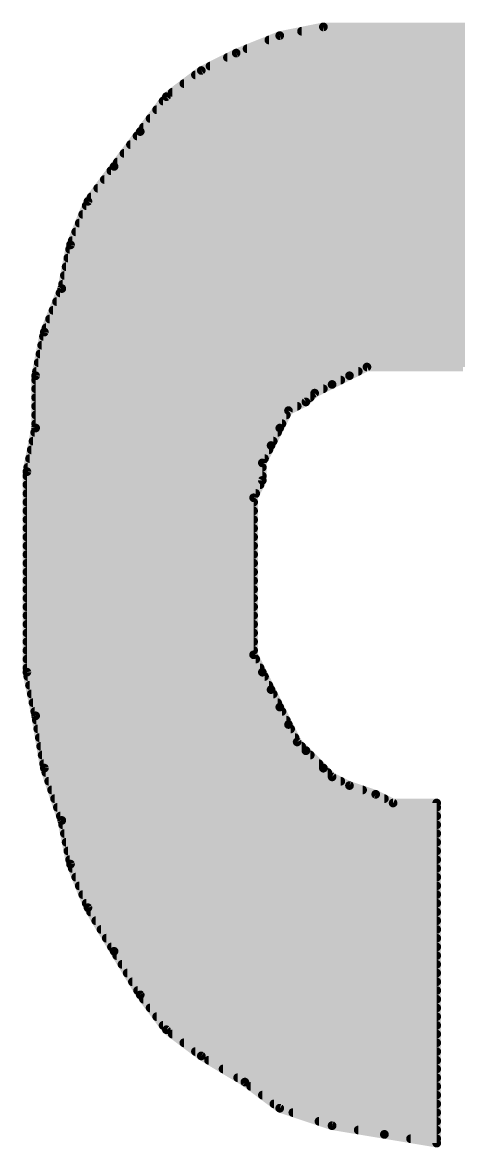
# Model space of a CAD drawing. Extents: x -30 to 77, y -16 to 37.
# Drawn here: x 3.193 to 3.693, y 14.29 to 15.58 of the extents above; entities that cross this region are included whole.
import ezdxf

# ---------------------------------------------------------------- set-up
doc = ezdxf.new("R2010")
doc.units = 0
doc.layers.add('21', color=41, linetype='CONTINUOUS')

msp = doc.modelspace()

# ---------------------------------------------------------------- linework, layer by layer
at = {"layer": '21', "const_width": 0.01}
for points in [[(3.488, 15.565), (3.538, 15.575)], [(3.513, 15.57), (4.648, 15.57)], [(3.538, 15.575), (4.408, 15.575)], [(3.438, 15.545), (3.488, 15.565)], [(3.4755, 15.56), (4.648, 15.56)], [(3.398, 15.525), (3.438, 15.545)], [(3.4505, 15.55), (4.648, 15.55)], [(3.408, 15.53), (4.648, 15.53)], [(3.428, 15.54), (4.648, 15.54)], [(3.358, 15.495), (3.398, 15.525)], [(3.3913, 15.52), (4.648, 15.52)], [(3.378, 15.51), (4.648, 15.51)], [(3.328, 15.455), (3.358, 15.495)], [(3.3542, 15.49), (4.648, 15.49)], [(3.3647, 15.5), (4.648, 15.5)], [(3.3468, 15.48), (4.648, 15.48)], [(3.3393, 15.47), (4.648, 15.47)], [(3.298, 15.415), (3.328, 15.455)], [(3.3317, 15.46), (4.648, 15.46)], [(3.3168, 15.44), (4.648, 15.44)], [(3.3243, 15.45), (4.648, 15.45)], [(3.3093, 15.43), (4.648, 15.43)], [(3.268, 15.375), (3.298, 15.415)], [(3.3018, 15.42), (4.648, 15.42)], [(3.2868, 15.4), (4.648, 15.4)], [(3.2943, 15.41), (4.648, 15.41)], [(3.2793, 15.39), (4.648, 15.39)], [(3.248, 15.325), (3.268, 15.375)], [(3.2717, 15.38), (4.648, 15.38)], [(3.262, 15.36), (4.648, 15.36)], [(3.266, 15.37), (4.648, 15.37)], [(3.258, 15.35), (4.648, 15.35)], [(3.254, 15.34), (4.648, 15.34)], [(3.238, 15.275), (3.248, 15.325)], [(3.25, 15.33), (4.648, 15.33)], [(3.245, 15.31), (4.648, 15.31)], [(3.247, 15.32), (4.648, 15.32)], [(3.243, 15.3), (4.648, 15.3)], [(3.241, 15.29), (4.648, 15.29)], [(3.218, 15.225), (3.238, 15.275)], [(3.236, 15.27), (4.648, 15.27)], [(3.239, 15.28), (4.648, 15.28)], [(3.232, 15.26), (4.648, 15.26)], [(3.228, 15.25), (4.648, 15.25)], [(3.224, 15.24), (4.648, 15.24)], [(3.208, 15.175), (3.218, 15.225)], [(3.217, 15.22), (4.613, 15.22)], [(3.22, 15.23), (4.633, 15.23)], [(3.215, 15.21), (4.573, 15.21)], [(3.213, 15.2), (4.5155, 15.2)], [(3.209, 15.18), (3.578, 15.18)], [(3.211, 15.19), (4.5305, 15.19)], [(3.588, 15.185), (3.568, 15.175)], [(3.698, 15.185), (3.588, 15.185)], [(3.208, 15.115), (3.208, 15.175)], [(3.208, 15.17), (3.558, 15.17)], [(3.568, 15.175), (3.548, 15.165)], [(3.208, 15.16), (3.538, 15.16)], [(3.528, 15.155), (3.518, 15.145)], [(3.548, 15.165), (3.528, 15.155)], [(3.208, 15.15), (3.523, 15.15)], [(3.518, 15.145), (3.498, 15.135)], [(3.208, 15.14), (3.508, 15.14)], [(3.208, 15.13), (3.4955, 15.13)], [(3.498, 15.135), (3.488, 15.115)], [(3.198, 15.065), (3.208, 15.115)], [(3.208, 15.12), (3.4905, 15.12)], [(3.488, 15.115), (3.478, 15.095)], [(3.207, 15.11), (3.4855, 15.11)], [(3.203, 15.09), (3.4755, 15.09)], [(3.205, 15.1), (3.4805, 15.1)], [(3.478, 15.095), (3.468, 15.075)], [(3.201, 15.08), (3.4705, 15.08)], [(3.198, 14.835), (3.198, 15.065)], [(3.199, 15.07), (3.468, 15.07)], [(3.468, 15.075), (3.468, 15.055)], [(3.198, 15.06), (3.468, 15.06)], [(3.468, 15.055), (3.458, 15.035)], [(3.198, 15.05), (3.4655, 15.05)], [(3.198, 15.04), (3.4605, 15.04)], [(3.198, 15.03), (3.458, 15.03)], [(3.458, 15.035), (3.458, 14.855)], [(3.198, 15.02), (3.458, 15.02)], [(3.198, 15.01), (3.458, 15.01)], [(3.198, 15), (3.458, 15)], [(3.198, 14.99), (3.458, 14.99)], [(3.198, 14.98), (3.458, 14.98)], [(3.198, 14.97), (3.458, 14.97)], [(3.198, 14.96), (3.458, 14.96)], [(3.198, 14.95), (3.458, 14.95)], [(3.198, 14.94), (3.458, 14.94)], [(3.198, 14.93), (3.458, 14.93)], [(3.198, 14.92), (3.458, 14.92)], [(3.198, 14.91), (3.458, 14.91)], [(3.198, 14.9), (3.458, 14.9)], [(3.198, 14.89), (3.458, 14.89)], [(3.198, 14.88), (3.458, 14.88)], [(3.198, 14.87), (3.458, 14.87)], [(3.198, 14.86), (3.458, 14.86)], [(3.198, 14.85), (3.4605, 14.85)], [(3.458, 14.855), (3.468, 14.835)], [(3.198, 14.84), (3.4655, 14.84)], [(3.208, 14.785), (3.198, 14.835)], [(3.468, 14.835), (3.478, 14.815)], [(3.199, 14.83), (3.4705, 14.83)], [(3.201, 14.82), (3.4755, 14.82)], [(3.203, 14.81), (3.4805, 14.81)], [(3.478, 14.815), (3.488, 14.795)], [(3.205, 14.8), (3.4855, 14.8)], [(3.488, 14.795), (3.498, 14.775)], [(3.207, 14.79), (3.4905, 14.79)], [(3.218, 14.725), (3.208, 14.785)], [(3.2088, 14.78), (3.4955, 14.78)], [(3.2105, 14.77), (3.5005, 14.77)], [(3.498, 14.775), (3.508, 14.755)], [(3.2122, 14.76), (3.5055, 14.76)], [(3.508, 14.755), (3.518, 14.745)], [(3.2138, 14.75), (3.513, 14.75)], [(3.518, 14.745), (3.538, 14.725)], [(3.2155, 14.74), (3.523, 14.74)], [(3.2172, 14.73), (3.533, 14.73)], [(3.238, 14.665), (3.218, 14.725)], [(3.2197, 14.72), (3.543, 14.72)], [(3.538, 14.725), (3.548, 14.715)], [(3.548, 14.715), (3.568, 14.705)], [(3.223, 14.71), (3.558, 14.71)], [(3.568, 14.705), (3.598, 14.695)], [(3.2263, 14.7), (3.583, 14.7)], [(3.2297, 14.69), (3.608, 14.69)], [(3.598, 14.695), (3.618, 14.685)], [(3.233, 14.68), (3.668, 14.68)], [(3.618, 14.685), (3.668, 14.685)], [(3.668, 14.685), (3.668, 14.295)], [(3.2363, 14.67), (3.668, 14.67)], [(3.248, 14.615), (3.238, 14.665)], [(3.239, 14.66), (3.668, 14.66)], [(3.241, 14.65), (3.668, 14.65)], [(3.243, 14.64), (3.668, 14.64)], [(3.245, 14.63), (3.668, 14.63)], [(3.247, 14.62), (3.668, 14.62)], [(3.268, 14.565), (3.248, 14.615)], [(3.25, 14.61), (3.668, 14.61)], [(3.254, 14.6), (3.668, 14.6)], [(3.258, 14.59), (3.668, 14.59)], [(3.262, 14.58), (3.668, 14.58)], [(3.266, 14.57), (3.668, 14.57)], [(3.298, 14.515), (3.268, 14.565)], [(3.271, 14.56), (3.668, 14.56)], [(3.277, 14.55), (3.668, 14.55)], [(3.283, 14.54), (3.668, 14.54)], [(3.289, 14.53), (3.668, 14.53)], [(3.295, 14.52), (3.668, 14.52)], [(3.328, 14.465), (3.298, 14.515)], [(3.301, 14.51), (3.668, 14.51)], [(3.307, 14.5), (3.668, 14.5)], [(3.313, 14.49), (3.668, 14.49)], [(3.319, 14.48), (3.668, 14.48)], [(3.325, 14.47), (3.668, 14.47)], [(3.358, 14.425), (3.328, 14.465)], [(3.3317, 14.46), (3.668, 14.46)], [(3.3393, 14.45), (3.668, 14.45)], [(3.3468, 14.44), (3.668, 14.44)], [(3.3542, 14.43), (3.668, 14.43)], [(3.398, 14.395), (3.358, 14.425)], [(3.3647, 14.42), (3.668, 14.42)], [(3.378, 14.41), (3.668, 14.41)], [(3.3913, 14.4), (3.668, 14.4)], [(3.448, 14.365), (3.398, 14.395)], [(3.4063, 14.39), (3.668, 14.39)], [(3.423, 14.38), (3.668, 14.38)], [(3.4397, 14.37), (3.668, 14.37)], [(3.488, 14.335), (3.448, 14.365)], [(3.4547, 14.36), (3.668, 14.36)], [(3.468, 14.35), (3.668, 14.35)], [(3.4813, 14.34), (3.668, 14.34)], [(3.548, 14.315), (3.488, 14.335)], [(3.503, 14.33), (3.668, 14.33)], [(3.533, 14.32), (3.668, 14.32)], [(3.608, 14.305), (3.548, 14.315)], [(3.578, 14.31), (3.668, 14.31)], [(3.668, 14.295), (3.608, 14.305)], [(3.638, 14.3), (3.668, 14.3)]]:
    msp.add_lwpolyline(points, dxfattribs=at)
at = {"layer": '21', "const_width": 0.005}
for points in [[(3.513, 15.5725, 1), (3.513, 15.5675)], [(3.538, 15.5775, 1), (3.538, 15.5725)], [(3.5385, 15.5725, 1), (3.5375, 15.5775)], [(3.4755, 15.5625, 1), (3.4755, 15.5575)], [(3.4875, 15.5675, 1), (3.4885, 15.5625)], [(3.4889, 15.5627, 1), (3.4871, 15.5673)], [(3.4371, 15.5473, 1), (3.4389, 15.5427)], [(3.4391, 15.5428, 1), (3.4369, 15.5472)], [(3.4505, 15.5525, 1), (3.4505, 15.5475)], [(3.408, 15.5325, 1), (3.408, 15.5275)], [(3.428, 15.5425, 1), (3.428, 15.5375)], [(3.3913, 15.5225, 1), (3.3913, 15.5175)], [(3.3969, 15.5272, 1), (3.3991, 15.5228)], [(3.3995, 15.523, 1), (3.3965, 15.527)], [(3.378, 15.5125, 1), (3.378, 15.5075)], [(3.3542, 15.4925, 1), (3.3542, 15.4875)], [(3.3565, 15.497, 1), (3.3595, 15.493)], [(3.36, 15.4935, 1), (3.356, 15.4965)], [(3.3647, 15.5025, 1), (3.3647, 15.4975)], [(3.3468, 15.4825, 1), (3.3468, 15.4775)], [(3.3393, 15.4725, 1), (3.3393, 15.4675)], [(3.326, 15.4565, 1), (3.33, 15.4535)], [(3.33, 15.4535, 1), (3.326, 15.4565)], [(3.3317, 15.4625, 1), (3.3317, 15.4575)], [(3.3168, 15.4425, 1), (3.3168, 15.4375)], [(3.3243, 15.4525, 1), (3.3243, 15.4475)], [(3.3093, 15.4325, 1), (3.3093, 15.4275)], [(3.296, 15.4165, 1), (3.3, 15.4135)], [(3.3, 15.4135, 1), (3.296, 15.4165)], [(3.3018, 15.4225, 1), (3.3018, 15.4175)], [(3.2868, 15.4025, 1), (3.2868, 15.3975)], [(3.2943, 15.4125, 1), (3.2943, 15.4075)], [(3.2793, 15.3925, 1), (3.2793, 15.3875)], [(3.266, 15.3765, 1), (3.27, 15.3735)], [(3.2703, 15.3741, 1), (3.2657, 15.3759)], [(3.2717, 15.3825, 1), (3.2717, 15.3775)], [(3.262, 15.3625, 1), (3.262, 15.3575)], [(3.266, 15.3725, 1), (3.266, 15.3675)], [(3.258, 15.3525, 1), (3.258, 15.3475)], [(3.254, 15.3425, 1), (3.254, 15.3375)], [(3.2505, 15.3245, 1), (3.2455, 15.3255)], [(3.2457, 15.3259, 1), (3.2503, 15.3241)], [(3.25, 15.3325, 1), (3.25, 15.3275)], [(3.245, 15.3125, 1), (3.245, 15.3075)], [(3.247, 15.3225, 1), (3.247, 15.3175)], [(3.243, 15.3025, 1), (3.243, 15.2975)], [(3.241, 15.2925, 1), (3.241, 15.2875)], [(3.236, 15.2725, 1), (3.236, 15.2675)], [(3.2355, 15.2755, 1), (3.2405, 15.2745)], [(3.2403, 15.2741, 1), (3.2357, 15.2759)], [(3.239, 15.2825, 1), (3.239, 15.2775)], [(3.232, 15.2625, 1), (3.232, 15.2575)], [(3.228, 15.2525, 1), (3.228, 15.2475)], [(3.224, 15.2425, 1), (3.224, 15.2375)], [(3.217, 15.2225, 1), (3.217, 15.2175)], [(3.2205, 15.2245, 1), (3.2155, 15.2255)], [(3.2157, 15.2259, 1), (3.2203, 15.2241)], [(3.22, 15.2325, 1), (3.22, 15.2275)], [(3.215, 15.2125, 1), (3.215, 15.2075)], [(3.213, 15.2025, 1), (3.213, 15.1975)], [(3.209, 15.1825, 1), (3.209, 15.1775)], [(3.211, 15.1925, 1), (3.211, 15.1875)], [(3.578, 15.1775, 1), (3.578, 15.1825)], [(3.588, 15.1875, 1), (3.588, 15.1825)], [(3.5891, 15.1828, 1), (3.5869, 15.1872)], [(3.2105, 15.175, 1), (3.2055, 15.175)], [(3.2055, 15.1755, 1), (3.2105, 15.1745)], [(3.208, 15.1725, 1), (3.208, 15.1675)], [(3.558, 15.1675, 1), (3.558, 15.1725)], [(3.5669, 15.1772, 1), (3.5691, 15.1728)], [(3.5691, 15.1728, 1), (3.5669, 15.1772)], [(3.208, 15.1625, 1), (3.208, 15.1575)], [(3.5269, 15.1572, 1), (3.5291, 15.1528)], [(3.5298, 15.1532, 1), (3.5262, 15.1568)], [(3.538, 15.1575, 1), (3.538, 15.1625)], [(3.5469, 15.1672, 1), (3.5491, 15.1628)], [(3.5491, 15.1628, 1), (3.5469, 15.1672)], [(3.208, 15.1525, 1), (3.208, 15.1475)], [(3.5162, 15.1468, 1), (3.5198, 15.1432)], [(3.5191, 15.1428, 1), (3.5169, 15.1472)], [(3.523, 15.1475, 1), (3.523, 15.1525)], [(3.208, 15.1425, 1), (3.208, 15.1375)], [(3.208, 15.1325, 1), (3.208, 15.1275)], [(3.4969, 15.1372, 1), (3.4991, 15.1328)], [(3.4955, 15.1275, 1), (3.4955, 15.1325)], [(3.5002, 15.1339, 1), (3.4958, 15.1361)], [(3.508, 15.1375, 1), (3.508, 15.1425)], [(3.208, 15.1225, 1), (3.208, 15.1175)], [(3.2105, 15.1145, 1), (3.2055, 15.1155)], [(3.4902, 15.1139, 1), (3.4858, 15.1161)], [(3.4905, 15.1175, 1), (3.4905, 15.1225)], [(3.207, 15.1125, 1), (3.207, 15.1075)], [(3.2055, 15.115, 1), (3.2105, 15.115)], [(3.4858, 15.1161, 1), (3.4902, 15.1139)], [(3.4855, 15.1075, 1), (3.4855, 15.1125)], [(3.203, 15.0925, 1), (3.203, 15.0875)], [(3.205, 15.1025, 1), (3.205, 15.0975)], [(3.4758, 15.0961, 1), (3.4802, 15.0939)], [(3.4755, 15.0875, 1), (3.4755, 15.0925)], [(3.4802, 15.0939, 1), (3.4758, 15.0961)], [(3.4805, 15.0975, 1), (3.4805, 15.1025)], [(3.201, 15.0825, 1), (3.201, 15.0775)], [(3.4705, 15.0775, 1), (3.4705, 15.0825)], [(3.2005, 15.065, 1), (3.1955, 15.065)], [(3.199, 15.0725, 1), (3.199, 15.0675)], [(3.4705, 15.075, 1), (3.4655, 15.075)], [(3.4658, 15.0761, 1), (3.4702, 15.0739)], [(3.468, 15.0675, 1), (3.468, 15.0725)], [(3.1955, 15.0655, 1), (3.2005, 15.0645)], [(3.198, 15.0625, 1), (3.198, 15.0575)], [(3.4655, 15.055, 1), (3.4705, 15.055)], [(3.4702, 15.0539, 1), (3.4658, 15.0561)], [(3.468, 15.0575, 1), (3.468, 15.0625)], [(3.198, 15.0525, 1), (3.198, 15.0475)], [(3.198, 15.0425, 1), (3.198, 15.0375)], [(3.4605, 15.0375, 1), (3.4605, 15.0425)], [(3.4655, 15.0475, 1), (3.4655, 15.0525)], [(3.198, 15.0325, 1), (3.198, 15.0275)], [(3.4605, 15.035, 1), (3.4555, 15.035)], [(3.4558, 15.0361, 1), (3.4602, 15.0339)], [(3.458, 15.0275, 1), (3.458, 15.0325)], [(3.198, 15.0225, 1), (3.198, 15.0175)], [(3.458, 15.0175, 1), (3.458, 15.0225)], [(3.198, 15.0125, 1), (3.198, 15.0075)], [(3.198, 15.0025, 1), (3.198, 14.9975)], [(3.458, 15.0075, 1), (3.458, 15.0125)], [(3.458, 14.9975, 1), (3.458, 15.0025)], [(3.198, 14.9925, 1), (3.198, 14.9875)], [(3.458, 14.9875, 1), (3.458, 14.9925)], [(3.198, 14.9825, 1), (3.198, 14.9775)], [(3.458, 14.9775, 1), (3.458, 14.9825)], [(3.198, 14.9725, 1), (3.198, 14.9675)], [(3.198, 14.9625, 1), (3.198, 14.9575)], [(3.458, 14.9675, 1), (3.458, 14.9725)], [(3.458, 14.9575, 1), (3.458, 14.9625)], [(3.198, 14.9525, 1), (3.198, 14.9475)], [(3.458, 14.9475, 1), (3.458, 14.9525)], [(3.198, 14.9425, 1), (3.198, 14.9375)], [(3.458, 14.9375, 1), (3.458, 14.9425)], [(3.198, 14.9325, 1), (3.198, 14.9275)], [(3.458, 14.9275, 1), (3.458, 14.9325)], [(3.198, 14.9225, 1), (3.198, 14.9175)], [(3.198, 14.9125, 1), (3.198, 14.9075)], [(3.458, 14.9175, 1), (3.458, 14.9225)], [(3.458, 14.9075, 1), (3.458, 14.9125)], [(3.198, 14.9025, 1), (3.198, 14.8975)], [(3.458, 14.8975, 1), (3.458, 14.9025)], [(3.198, 14.8925, 1), (3.198, 14.8875)], [(3.458, 14.8875, 1), (3.458, 14.8925)], [(3.198, 14.8825, 1), (3.198, 14.8775)], [(3.198, 14.8725, 1), (3.198, 14.8675)], [(3.458, 14.8775, 1), (3.458, 14.8825)], [(3.458, 14.8675, 1), (3.458, 14.8725)], [(3.198, 14.8625, 1), (3.198, 14.8575)], [(3.458, 14.8575, 1), (3.458, 14.8625)], [(3.198, 14.8525, 1), (3.198, 14.8475)], [(3.4602, 14.8561, 1), (3.4558, 14.8539)], [(3.4555, 14.855, 1), (3.4605, 14.855)], [(3.4605, 14.8475, 1), (3.4605, 14.8525)], [(3.198, 14.8425, 1), (3.198, 14.8375)], [(3.2005, 14.8355, 1), (3.1955, 14.8345)], [(3.1955, 14.835, 1), (3.2005, 14.835)], [(3.4655, 14.8375, 1), (3.4655, 14.8425)], [(3.4702, 14.8361, 1), (3.4658, 14.8339)], [(3.4658, 14.8339, 1), (3.4702, 14.8361)], [(3.199, 14.8325, 1), (3.199, 14.8275)], [(3.201, 14.8225, 1), (3.201, 14.8175)], [(3.4705, 14.8275, 1), (3.4705, 14.8325)], [(3.4755, 14.8175, 1), (3.4755, 14.8225)], [(3.203, 14.8125, 1), (3.203, 14.8075)], [(3.4802, 14.8161, 1), (3.4758, 14.8139)], [(3.4758, 14.8139, 1), (3.4802, 14.8161)], [(3.4805, 14.8075, 1), (3.4805, 14.8125)], [(3.205, 14.8025, 1), (3.205, 14.7975)], [(3.4855, 14.7975, 1), (3.4855, 14.8025)], [(3.4902, 14.7961, 1), (3.4858, 14.7939)], [(3.4858, 14.7939, 1), (3.4902, 14.7961)], [(3.207, 14.7925, 1), (3.207, 14.7875)], [(3.2105, 14.7854, 1), (3.2055, 14.7846)], [(3.2055, 14.7845, 1), (3.2105, 14.7855)], [(3.2088, 14.7825, 1), (3.2088, 14.7775)], [(3.4905, 14.7875, 1), (3.4905, 14.7925)], [(3.4955, 14.7775, 1), (3.4955, 14.7825)], [(3.2105, 14.7725, 1), (3.2105, 14.7675)], [(3.5002, 14.7761, 1), (3.4958, 14.7739)], [(3.4958, 14.7739, 1), (3.5002, 14.7761)], [(3.5005, 14.7675, 1), (3.5005, 14.7725)], [(3.2122, 14.7625, 1), (3.2122, 14.7575)], [(3.5055, 14.7575, 1), (3.5055, 14.7625)], [(3.5098, 14.7568, 1), (3.5062, 14.7532)], [(3.5058, 14.7539, 1), (3.5102, 14.7561)], [(3.2138, 14.7525, 1), (3.2138, 14.7475)], [(3.513, 14.7475, 1), (3.513, 14.7525)], [(3.5198, 14.7468, 1), (3.5162, 14.7432)], [(3.5162, 14.7432, 1), (3.5198, 14.7468)], [(3.2155, 14.7425, 1), (3.2155, 14.7375)], [(3.2172, 14.7325, 1), (3.2172, 14.7275)], [(3.523, 14.7375, 1), (3.523, 14.7425)], [(3.533, 14.7275, 1), (3.533, 14.7325)], [(3.2204, 14.7258, 1), (3.2156, 14.7242)], [(3.2155, 14.7246, 1), (3.2205, 14.7254)], [(3.2197, 14.7225, 1), (3.2197, 14.7175)], [(3.5398, 14.7268, 1), (3.5362, 14.7232)], [(3.5362, 14.7232, 1), (3.5398, 14.7268)], [(3.543, 14.7175, 1), (3.543, 14.7225)], [(3.5491, 14.7172, 1), (3.5469, 14.7128)], [(3.223, 14.7125, 1), (3.223, 14.7075)], [(3.5462, 14.7132, 1), (3.5498, 14.7168)], [(3.558, 14.7075, 1), (3.558, 14.7125)], [(3.5688, 14.7074, 1), (3.5672, 14.7026)], [(3.5669, 14.7028, 1), (3.5691, 14.7072)], [(3.2263, 14.7025, 1), (3.2263, 14.6975)], [(3.2297, 14.6925, 1), (3.2297, 14.6875)], [(3.583, 14.6975, 1), (3.583, 14.7025)], [(3.5991, 14.6972, 1), (3.5969, 14.6928)], [(3.5972, 14.6926, 1), (3.5988, 14.6974)], [(3.608, 14.6875, 1), (3.608, 14.6925)], [(3.233, 14.6825, 1), (3.233, 14.6775)], [(3.618, 14.6875, 1), (3.618, 14.6825)], [(3.6169, 14.6828, 1), (3.6191, 14.6872)], [(3.6705, 14.685, 1), (3.6655, 14.685)], [(3.668, 14.6825, 1), (3.668, 14.6875)], [(3.668, 14.6775, 1), (3.668, 14.6825)], [(3.2363, 14.6725, 1), (3.2363, 14.6675)], [(3.2405, 14.6655, 1), (3.2355, 14.6645)], [(3.2356, 14.6642, 1), (3.2404, 14.6658)], [(3.668, 14.6675, 1), (3.668, 14.6725)], [(3.239, 14.6625, 1), (3.239, 14.6575)], [(3.668, 14.6575, 1), (3.668, 14.6625)], [(3.241, 14.6525, 1), (3.241, 14.6475)], [(3.243, 14.6425, 1), (3.243, 14.6375)], [(3.668, 14.6475, 1), (3.668, 14.6525)], [(3.668, 14.6375, 1), (3.668, 14.6425)], [(3.245, 14.6325, 1), (3.245, 14.6275)], [(3.668, 14.6275, 1), (3.668, 14.6325)], [(3.247, 14.6225, 1), (3.247, 14.6175)], [(3.2503, 14.6159, 1), (3.2457, 14.6141)], [(3.2455, 14.6145, 1), (3.2505, 14.6155)], [(3.668, 14.6175, 1), (3.668, 14.6225)], [(3.25, 14.6125, 1), (3.25, 14.6075)], [(3.254, 14.6025, 1), (3.254, 14.5975)], [(3.668, 14.6075, 1), (3.668, 14.6125)], [(3.668, 14.5975, 1), (3.668, 14.6025)], [(3.258, 14.5925, 1), (3.258, 14.5875)], [(3.668, 14.5875, 1), (3.668, 14.5925)], [(3.262, 14.5825, 1), (3.262, 14.5775)], [(3.668, 14.5775, 1), (3.668, 14.5825)], [(3.266, 14.5725, 1), (3.266, 14.5675)], [(3.2701, 14.5663, 1), (3.2659, 14.5637)], [(3.2657, 14.5641, 1), (3.2703, 14.5659)], [(3.668, 14.5675, 1), (3.668, 14.5725)], [(3.271, 14.5625, 1), (3.271, 14.5575)], [(3.277, 14.5525, 1), (3.277, 14.5475)], [(3.668, 14.5575, 1), (3.668, 14.5625)], [(3.668, 14.5475, 1), (3.668, 14.5525)], [(3.283, 14.5425, 1), (3.283, 14.5375)], [(3.668, 14.5375, 1), (3.668, 14.5425)], [(3.289, 14.5325, 1), (3.289, 14.5275)], [(3.668, 14.5275, 1), (3.668, 14.5325)], [(3.295, 14.5225, 1), (3.295, 14.5175)], [(3.3001, 14.5163, 1), (3.2959, 14.5137)], [(3.2959, 14.5137, 1), (3.3001, 14.5163)], [(3.301, 14.5125, 1), (3.301, 14.5075)], [(3.668, 14.5175, 1), (3.668, 14.5225)], [(3.668, 14.5075, 1), (3.668, 14.5125)], [(3.307, 14.5025, 1), (3.307, 14.4975)], [(3.668, 14.4975, 1), (3.668, 14.5025)], [(3.313, 14.4925, 1), (3.313, 14.4875)], [(3.668, 14.4875, 1), (3.668, 14.4925)], [(3.319, 14.4825, 1), (3.319, 14.4775)], [(3.325, 14.4725, 1), (3.325, 14.4675)], [(3.668, 14.4775, 1), (3.668, 14.4825)], [(3.668, 14.4675, 1), (3.668, 14.4725)], [(3.33, 14.4665, 1), (3.326, 14.4635)], [(3.3259, 14.4637, 1), (3.3301, 14.4663)], [(3.3317, 14.4625, 1), (3.3317, 14.4575)], [(3.668, 14.4575, 1), (3.668, 14.4625)], [(3.3393, 14.4525, 1), (3.3393, 14.4475)], [(3.668, 14.4475, 1), (3.668, 14.4525)], [(3.3468, 14.4425, 1), (3.3468, 14.4375)], [(3.668, 14.4375, 1), (3.668, 14.4425)], [(3.3542, 14.4325, 1), (3.3542, 14.4275)], [(3.3595, 14.427, 1), (3.3565, 14.423)], [(3.356, 14.4235, 1), (3.36, 14.4265)], [(3.3647, 14.4225, 1), (3.3647, 14.4175)], [(3.668, 14.4275, 1), (3.668, 14.4325)], [(3.668, 14.4175, 1), (3.668, 14.4225)], [(3.378, 14.4125, 1), (3.378, 14.4075)], [(3.668, 14.4075, 1), (3.668, 14.4125)], [(3.3913, 14.4025, 1), (3.3913, 14.3975)], [(3.3993, 14.3971, 1), (3.3967, 14.3929)], [(3.3965, 14.393, 1), (3.3995, 14.397)], [(3.668, 14.3975, 1), (3.668, 14.4025)], [(3.4063, 14.3925, 1), (3.4063, 14.3875)], [(3.423, 14.3825, 1), (3.423, 14.3775)], [(3.668, 14.3875, 1), (3.668, 14.3925)], [(3.668, 14.3775, 1), (3.668, 14.3825)], [(3.4397, 14.3725, 1), (3.4397, 14.3675)], [(3.668, 14.3675, 1), (3.668, 14.3725)], [(3.4495, 14.367, 1), (3.4465, 14.363)], [(3.4467, 14.3629, 1), (3.4493, 14.3671)], [(3.4547, 14.3625, 1), (3.4547, 14.3575)], [(3.668, 14.3575, 1), (3.668, 14.3625)], [(3.468, 14.3525, 1), (3.468, 14.3475)], [(3.668, 14.3475, 1), (3.668, 14.3525)], [(3.4813, 14.3425, 1), (3.4813, 14.3375)], [(3.4888, 14.3374, 1), (3.4872, 14.3326)], [(3.4865, 14.333, 1), (3.4895, 14.337)], [(3.503, 14.3325, 1), (3.503, 14.3275)], [(3.668, 14.3375, 1), (3.668, 14.3425)], [(3.668, 14.3275, 1), (3.668, 14.3325)], [(3.533, 14.3225, 1), (3.533, 14.3175)], [(3.5484, 14.3175, 1), (3.5476, 14.3125)], [(3.668, 14.3175, 1), (3.668, 14.3225)], [(3.5472, 14.3126, 1), (3.5488, 14.3174)], [(3.578, 14.3125, 1), (3.578, 14.3075)], [(3.6084, 14.3075, 1), (3.6076, 14.3025)], [(3.6076, 14.3025, 1), (3.6084, 14.3075)], [(3.668, 14.3075, 1), (3.668, 14.3125)], [(3.638, 14.3025, 1), (3.638, 14.2975)], [(3.6655, 14.295, 1), (3.6705, 14.295)], [(3.6676, 14.2925, 1), (3.6684, 14.2975)], [(3.668, 14.2975, 1), (3.668, 14.3025)]]:
    msp.add_lwpolyline(points, format="xyb", dxfattribs=at)

doc.saveas('drawing.dxf')
